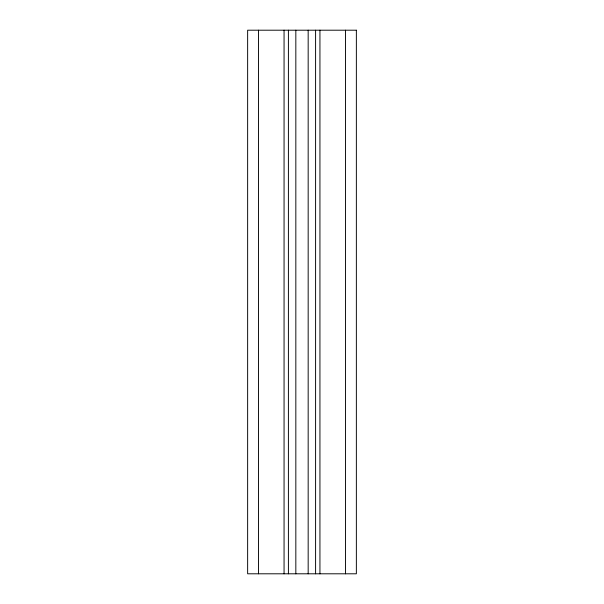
<?xml version="1.0" encoding="UTF-8"?>
<svg xmlns="http://www.w3.org/2000/svg" width="604" height="604" viewBox="0 0 604 604"><rect width="100%" height="100%" fill="white"/><g stroke="black" fill="none" stroke-linecap="round" stroke-linejoin="round"><path stroke-width="0.91" d="M345.488 30.2L345.488 573.8M319.939 30.2L319.939 573.8M315.59 30.2L315.59 573.8M308.168 30.2L308.168 573.8M295.832 30.2L295.832 573.8M288.41 30.2L288.41 573.8M284.061 30.2L284.061 573.8M258.512 30.2L258.512 573.8M356.36 30.2L247.64 30.2L247.64 573.8L356.36 573.8L356.36 30.2"/></g></svg>
